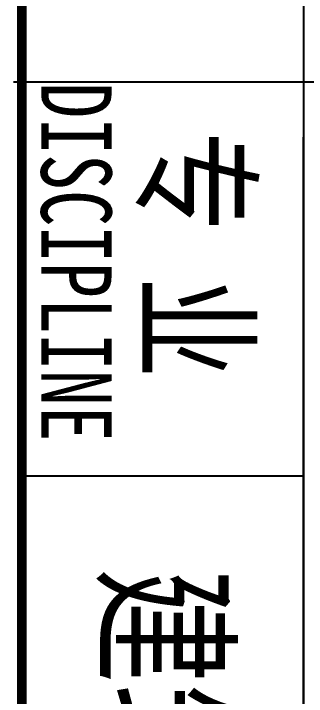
# Model space of a CAD drawing. Extents: x 39238 to 748440, y -374049 to 522939.
# Drawn here: x 722216 to 722522, y 212061 to 212774 of the extents above; entities that cross this region are included whole.
import ezdxf

# ---------------------------------------------------------------- set-up
doc = ezdxf.new("R2010")
doc.units = 0
doc.header["$LTSCALE"] = 1000
doc.header["$MEASUREMENT"] = 0
doc.layers.add('TK', color=126, linetype='Continuous')
doc.styles.add('-宋体', font='', dxfattribs={"width": 0.8})
doc.styles.get('-宋体').set_extended_font_data('SimSun')

# ---------------------------------------------------------------- blocks, each defined once
blk = doc.blocks.new('jztq')
at = {"layer": 'TK'}
for p, q in [((260878.6, 264513.7), (260878.6, 253890.9)), ((256167.5, 255102), (264167.5, 255102)), ((264167.5, 255102), (261108.7, 255102)), ((262523.9, 255102), (262523.9, 253925.5))]:
    blk.add_line(p, q, dxfattribs=at)
at = {"layer": 'TK', "const_width": 40}
blk.add_lwpolyline([(256167.5, 253925.5), (264167.5, 253925.5)], dxfattribs=at)
at = {"layer": 'TK', "style": '-宋体', "width": 0.75}
for s, height, p in [('专', 411.8, (261083.9, 254445.8)), ('业', 411.8, (261692.8, 254444.5)), ('建筑', 472.71, (262906.7, 254287.3)), ('DISCIPLINE', 294.12, (260879.1, 254005.9))]:
    blk.add_text(s, height=height, dxfattribs=at).set_placement(p)

msp = doc.modelspace()

# ---------------------------------------------------------------- block references
at = {"xscale": 0.25, "yscale": 0.25, "zscale": 0.25, "rotation": 270}
msp.add_blockref('jztq', (658743.46, 277922.09), dxfattribs=at)

doc.saveas('drawing.dxf')
